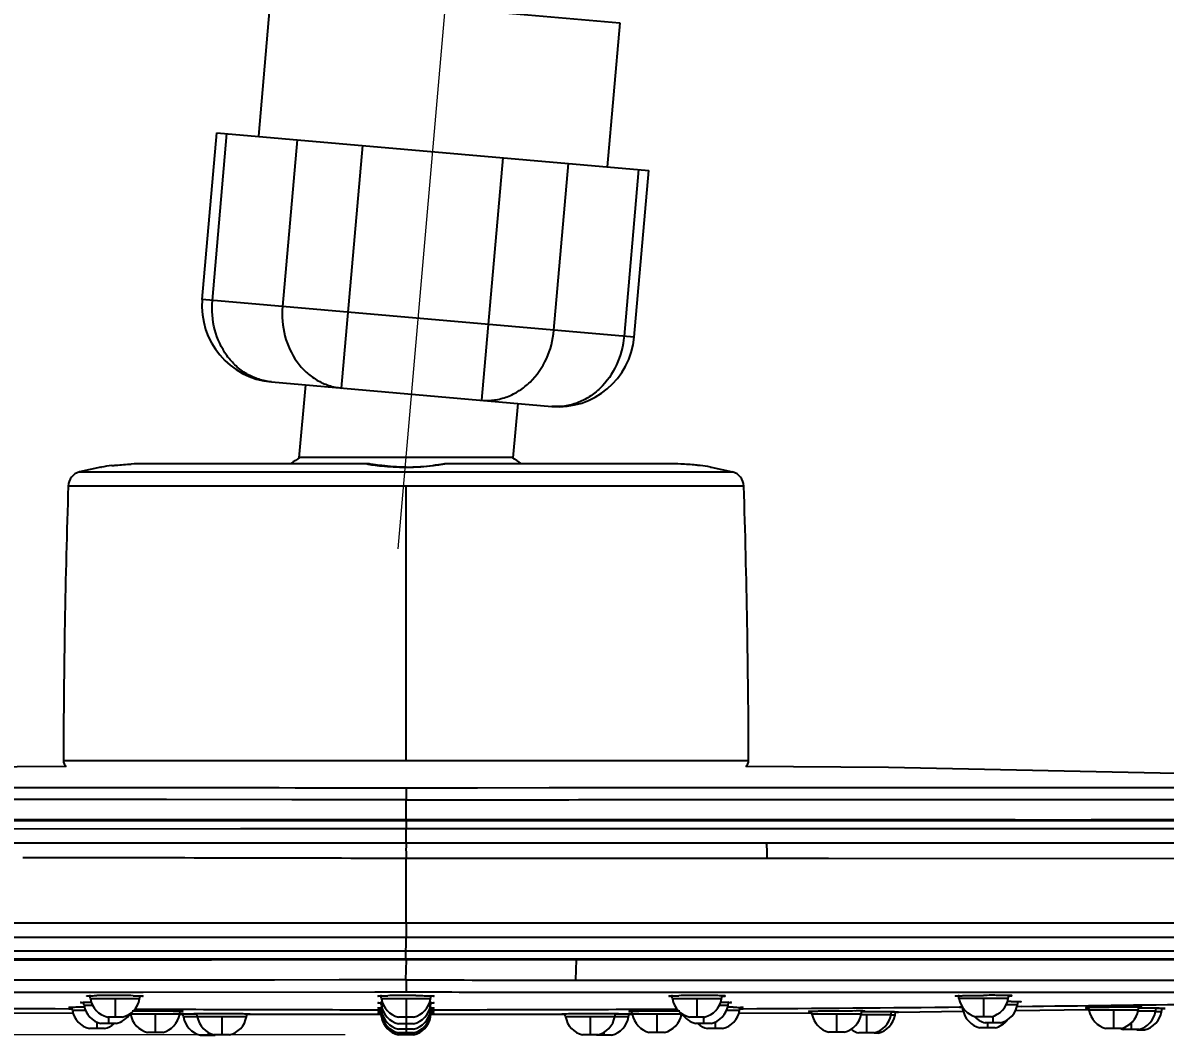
# Model space of a CAD drawing. Extents: x 9119 to 14551, y -233 to 2082.
# Drawn here: x 13005.6 to 13080.6, y 1053.5 to 1120 of the extents above; entities that cross this region are included whole.
import ezdxf

# ---------------------------------------------------------------- set-up
doc = ezdxf.new("R2010")
doc.units = 0
doc.header["$LTSCALE"] = 10
doc.header["$MEASUREMENT"] = 0
doc.header["$PDMODE"] = 3
doc.header["$PDSIZE"] = -10
doc.linetypes.add('CENTER2', pattern=[28.575, 19.05, -3.175, 3.175, -3.175])
doc.layers.get('0').update_dxf_attribs({"linetype": 'CONTINUOUS'})
doc.layers.get('DEFPOINTS').update_dxf_attribs({"linetype": 'CONTINUOUS'})
doc.layers.add('Cneter', color=1, linetype='CENTER2', lineweight=13)
doc.layers.add('DEF_LAYER_ASSEM_MEMBER', color=7, linetype='CONTINUOUS')
doc.styles.add('Daelim Dimension', font='')
doc.styles.get('Daelim Dimension').set_extended_font_data('나눔고딕')
doc.dimstyles.new('DEFAULT', dxfattribs={"dimscale": 2, "dimtxt": 2, "dimasz": 2, "dimexe": 0, "dimexo": 2, "dimgap": 1, "dimtad": 1, "dimdec": 1, "dimzin": 9, "dimdsep": 46, "dimtxsty": 'Daelim Dimension', "dimcen": 0.5, "dimclrd": 252, "dimclre": 252, "dimclrt": 3, "dimadec": 1, "dimazin": 0, "dimtfac": 1, "dimtdec": 1, "dimtix": 1, "dimtmove": 0, "dimatfit": 3, "dimfxl": 1, "dimtolj": 1, "dimtzin": 1, "dimlwd": 9, "dimlwe": 9, "dimarcsym": 0})

# ---------------------------------------------------------------- blocks, each defined once
blk = doc.blocks.new('*D10')
at = {"color": 5, "lineweight": 9, "ltscale": 0.5, "transparency": 16777216}
for p, q in [((13063.132, 1174.666), (12917.827, 1174.666)), ((12919.827, 1166.666), (12919.827, 1061.479)), ((13026.735, 1053.479), (12917.827, 1053.479))]:
    blk.add_line(p, q, dxfattribs=at)
at = {"color": 5, "ltscale": 0.5, "transparency": 16777216}
for points in [[(12918.493, 1166.666), (12921.16, 1166.666), (12919.827, 1174.666)], [(12918.493, 1061.479), (12921.16, 1061.479), (12919.827, 1053.479)]]:
    blk.add_solid(points, dxfattribs=at)
at = {"layer": 'DEFPOINTS', "color": 0, "ltscale": 0.5, "transparency": 16777216}
for p in [(13067.132, 1174.666), (12919.827, 1053.479), (13030.735, 1053.479)]:
    blk.add_point(p, dxfattribs=at)
at = {"color": 7, "ltscale": 0.5, "transparency": 16777216, "insert": (12896.253, 1114.072), "char_height": 20, "attachment_point": 2, "rotation": 90, "style": 'Daelim Dimension'}
blk.add_mtext('\\A1;121', dxfattribs=at)

msp = doc.modelspace()

# ---------------------------------------------------------------- linework, layer by layer
at = {"color": 7, "linetype": 'Continuous'}
for p, q in [((13010.686, 1090.794), (13009.283, 1090.479)), ((13010.686, 1090.794), (13010.729, 1090.8)), ((13028.182, 1091.015), (13013.426, 1091.015)), ((13037.735, 1091.421), (13023.735, 1091.421)), ((13028.19, 1091.015), (13028.182, 1091.013)), ((13028.182, 1091.013), (13028.242, 1090.997)), ((13048.042, 1091.015), (13033.287, 1091.015)), ((13050.734, 1090.801), (13050.783, 1090.794)), ((13050.783, 1090.794), (13052.186, 1090.479)), ((13008.235, 1071.515), (13053.235, 1071.515)), ((13062.415, 1071.051), (13053.048, 1071.13)), ((13125.72, 1069.746), (13062.415, 1071.051)), ((13030.735, 1067.619), (13030.734, 1068.937)), ((13030.736, 1067.62), (12991.072, 1067.62)), ((13070.735, 1067.621), (13030.737, 1067.62)), ((13070.437, 1067.62), (13076.038, 1067.62)), ((13076.039, 1067.621), (13075.735, 1067.621)), ((13076.082, 1067.621), (13076.039, 1067.621)), ((13099.632, 1067.62), (13076.082, 1067.621)), ((12997.901, 1067.033), (13019.86, 1067.039)), ((13019.86, 1067.039), (13019.998, 1067.039)), ((13019.998, 1067.039), (13030.735, 1067.04)), ((13038.056, 1067.04), (13038.207, 1067.04)), ((13055.436, 1067.037), (13075.253, 1067.038)), ((13075.253, 1067.038), (13075.504, 1067.038)), ((13075.504, 1067.038), (13095.944, 1067.04)), ((13009.814, 1066.078), (13009.391, 1066.078)), ((13012.991, 1066.079), (13009.814, 1066.078)), ((13013.414, 1066.079), (13012.991, 1066.079)), ((13014.089, 1066.079), (13013.414, 1066.079)), ((13028.934, 1066.079), (13027.918, 1066.079)), ((13030.735, 1066.079), (13028.934, 1066.079)), ((13054.441, 1065.094), (13055.178, 1065.095)), ((13055.178, 1065.095), (13055.336, 1065.095)), ((13058.472, 1065.096), (13090.771, 1065.072)), ((12994.17, 1058.407), (13008.517, 1058.41)), ((13008.517, 1058.41), (13017.96, 1058.41)), ((13019.418, 1058.409), (13017.96, 1058.409)), ((13030.734, 1058.41), (13019.418, 1058.409)), ((13030.735, 1058.411), (13030.709, 1057.092)), ((13041.899, 1058.419), (13030.733, 1058.419)), ((13046.747, 1058.41), (13041.899, 1058.41)), ((13049.36, 1058.41), (13046.747, 1058.41)), ((13049.861, 1058.41), (13049.36, 1058.41)), ((13050.361, 1058.41), (13049.861, 1058.41)), ((13052.969, 1058.411), (13050.361, 1058.41)), ((13100.142, 1058.41), (13052.969, 1058.411)), ((13009.587, 1055.42), (13009.547, 1055.644)), ((13010.01, 1055.852), (13009.971, 1056.074)), ((13010.014, 1055.629), (13010.087, 1055.63)), ((13013.241, 1055.852), (13013.278, 1056.064)), ((13029.119, 1055.85), (13029.081, 1056.067)), ((13029.119, 1055.405), (13029.081, 1055.622)), ((13032.35, 1055.85), (13032.388, 1056.067)), ((13032.35, 1055.405), (13032.389, 1055.622)), ((13048.229, 1055.852), (13048.191, 1056.064)), ((13051.383, 1055.63), (13051.455, 1055.629)), ((13051.46, 1055.852), (13051.499, 1056.074)), ((13051.883, 1055.42), (13051.922, 1055.644)), ((13067.05, 1055.865), (13067.013, 1056.071)), ((13070.281, 1055.865), (13070.321, 1056.093)), ((13070.892, 1055.467), (13070.933, 1055.699)), ((13004.074, 1054.934), (13008.898, 1054.9)), ((13008.825, 1055.091), (13008.785, 1055.318)), ((13012.592, 1054.874), (13012.643, 1054.874)), ((13012.643, 1054.843), (13012.634, 1054.893)), ((13015.874, 1054.843), (13015.91, 1055.051)), ((13015.911, 1054.851), (13015.883, 1054.851)), ((13015.883, 1054.851), (13016.07, 1054.85)), ((13016.069, 1054.85), (13015.911, 1054.851)), ((13016.544, 1054.848), (13016.069, 1054.85)), ((13016.119, 1054.66), (13016.081, 1054.879)), ((13016.989, 1054.846), (13016.544, 1054.848)), ((13017.026, 1054.675), (13016.987, 1054.9)), ((13020.305, 1054.854), (13020.243, 1054.855)), ((13020.257, 1054.675), (13020.294, 1054.886)), ((13020.491, 1054.835), (13029.119, 1054.835)), ((13029.104, 1054.861), (13029.071, 1054.861)), ((13029.119, 1055.061), (13029.081, 1055.278)), ((13029.119, 1054.817), (13029.086, 1055.007)), ((13029.119, 1054.675), (13029.095, 1054.813)), ((13032.35, 1055.061), (13032.388, 1055.278)), ((13032.35, 1054.817), (13032.384, 1055.007)), ((13032.35, 1054.835), (13040.978, 1054.835)), ((13032.35, 1054.675), (13032.375, 1054.813)), ((13032.398, 1054.861), (13032.364, 1054.861)), ((13032.366, 1054.854), (13032.399, 1054.855)), ((13041.212, 1054.675), (13041.175, 1054.886)), ((13044.494, 1054.867), (13044.431, 1054.867)), ((13044.443, 1054.675), (13044.483, 1054.9)), ((13044.928, 1054.848), (13044.48, 1054.846)), ((13045.34, 1054.85), (13044.928, 1054.848)), ((13045.4, 1054.85), (13045.34, 1054.85)), ((13045.35, 1054.66), (13045.389, 1054.879)), ((13045.587, 1054.851), (13045.4, 1054.85)), ((13045.401, 1054.85), (13045.558, 1054.851)), ((13045.558, 1054.851), (13045.587, 1054.851)), ((13045.596, 1054.843), (13045.559, 1055.051)), ((13048.826, 1054.874), (13048.867, 1054.874)), ((13052.572, 1054.9), (13057.395, 1054.934)), ((13052.645, 1055.091), (13052.685, 1055.318)), ((13057.396, 1054.852), (13057.36, 1055.054)), ((13060.679, 1055.054), (13060.616, 1055.054)), ((13060.627, 1054.852), (13060.668, 1055.086)), ((13060.972, 1054.991), (13060.646, 1054.988)), ((13062.639, 1055.005), (13062.58, 1055.005)), ((13062.587, 1054.804), (13062.629, 1055.039)), ((13062.9, 1054.983), (13062.846, 1054.983)), ((13062.85, 1054.784), (13062.887, 1054.994)), ((13063.089, 1054.985), (13062.9, 1054.983)), ((13062.903, 1054.983), (13063.059, 1054.985)), ((13063.059, 1054.985), (13063.089, 1054.985)), ((13063.089, 1054.985), (13067.308, 1055.039)), ((13067.306, 1055.138), (13067.276, 1055.307)), ((13070.744, 1055.083), (13075.587, 1055.145)), ((13075.588, 1055.104), (13075.554, 1055.296)), ((13078.872, 1055.315), (13078.809, 1055.315)), ((13078.819, 1055.104), (13078.861, 1055.348)), ((13078.986, 1055.229), (13078.822, 1055.226)), ((13079.549, 1055.236), (13078.986, 1055.229)), ((13080.021, 1055.242), (13079.961, 1055.241)), ((13079.968, 1055.032), (13080.011, 1055.277)), ((13080.347, 1055.215), (13080.009, 1055.21)), ((13080.401, 1055.216), (13080.347, 1055.215)), ((13080.35, 1055.008), (13080.386, 1055.211)), ((13080.563, 1055.219), (13080.401, 1055.216)), ((13080.404, 1055.216), (13080.56, 1055.219)), ((13080.56, 1055.219), (13080.59, 1055.219)), ((13080.59, 1055.219), (13080.563, 1055.219)), ((13011.702, 1054.224), (13010.702, 1054.224)), ((13012.125, 1054.657), (13011.125, 1054.657)), ((13031.235, 1054.654), (13030.235, 1054.654)), ((13031.235, 1054.21), (13030.235, 1054.21)), ((13050.344, 1054.657), (13049.344, 1054.657)), ((13050.767, 1054.224), (13049.767, 1054.224)), ((13069.165, 1054.67), (13068.165, 1054.67)), ((13069.776, 1054.271), (13068.776, 1054.271)), ((13010.94, 1053.895), (13009.94, 1053.895)), ((13014.758, 1053.648), (13013.758, 1053.648)), ((13017.235, 1053.465), (13018.201, 1053.465)), ((13019.142, 1053.48), (13018.142, 1053.48)), ((13031.235, 1053.865), (13030.235, 1053.865)), ((13031.235, 1053.622), (13030.235, 1053.622)), ((13031.235, 1053.479), (13030.235, 1053.479)), ((13043.328, 1053.48), (13042.328, 1053.48)), ((13044.235, 1053.465), (13043.241, 1053.465)), ((13047.711, 1053.648), (13046.711, 1053.648)), ((13051.529, 1053.895), (13050.529, 1053.895)), ((13059.511, 1053.657), (13058.511, 1053.657)), ((13061.472, 1053.608), (13060.472, 1053.608)), ((13061.735, 1053.589), (13061.472, 1053.589)), ((13069.422, 1053.943), (13068.422, 1053.943)), ((13077.703, 1053.909), (13076.703, 1053.909)), ((13078.852, 1053.836), (13077.852, 1053.836)), ((13078.735, 1053.812), (13079.235, 1053.812))]:
    msp.add_line(p, q, dxfattribs=at)
at = {"color": 9, "linetype": 'Continuous'}
for p, q in [((13009.283, 1090.479), (13052.186, 1090.479)), ((13052.92, 1089.547), (13008.55, 1089.547)), ((13030.735, 1071.515), (13030.735, 1089.547)), ((12936.054, 1069.746), (13009.045, 1069.737)), ((13009.045, 1069.737), (13009.09, 1069.737)), ((13009.09, 1069.737), (13009.15, 1069.737)), ((13009.15, 1069.737), (13009.177, 1069.737)), ((13009.177, 1069.737), (13009.411, 1069.737)), ((13009.411, 1069.737), (13010.87, 1069.736)), ((13010.87, 1069.736), (13013.638, 1069.735)), ((13013.638, 1069.735), (13013.924, 1069.735)), ((13013.924, 1069.735), (13021.337, 1069.73)), ((13021.337, 1069.73), (13022.127, 1069.73)), ((13022.127, 1069.73), (13022.399, 1069.73)), ((13022.399, 1069.73), (13023.454, 1069.729)), ((13030.735, 1069.727), (13030.734, 1068.937)), ((13033.979, 1069.728), (13035.434, 1069.729)), ((13035.434, 1069.729), (13040.132, 1069.732)), ((13040.132, 1069.732), (13045.009, 1069.734)), ((13045.009, 1069.734), (13045.185, 1069.734)), ((13050.445, 1069.736), (13050.697, 1069.737)), ((13050.697, 1069.737), (13051.282, 1069.737)), ((13051.282, 1069.737), (13051.909, 1069.737)), ((13051.909, 1069.737), (13052.069, 1069.737)), ((13052.069, 1069.737), (13052.32, 1069.737)), ((13052.32, 1069.737), (13052.38, 1069.737)), ((13052.38, 1069.737), (13052.424, 1069.737)), ((13052.424, 1069.737), (13123.412, 1069.742)), ((13014.678, 1068.944), (12934.324, 1068.948)), ((13015.009, 1068.944), (13014.678, 1068.944)), ((13023.24, 1068.94), (13015.009, 1068.944)), ((13070.74, 1068.948), (13075.74, 1068.947)), ((13075.74, 1068.947), (13126.815, 1068.957)), ((13030.736, 1067.553), (12985.72, 1067.552)), ((13030.736, 1067.553), (13030.735, 1067.04)), ((13030.736, 1067.62), (13030.736, 1067.553)), ((13054.852, 1067.551), (13030.736, 1067.553)), ((13100.692, 1067.553), (13054.852, 1067.551)), ((13030.735, 1065.099), (13054.441, 1065.094)), ((13030.735, 1060.857), (13030.735, 1065.097)), ((12949.125, 1060.855), (13030.735, 1060.857)), ((13030.734, 1060.857), (13030.734, 1059.901)), ((13030.735, 1060.857), (13112.381, 1060.851)), ((12933.72, 1059.9), (13030.734, 1059.901)), ((13030.733, 1058.478), (13030.734, 1059.901)), ((13030.734, 1059.901), (13101.659, 1059.901)), ((13030.734, 1058.989), (12987.017, 1058.989)), ((13101.232, 1058.987), (13030.734, 1058.987)), ((12992.68, 1058.478), (13017.954, 1058.477)), ((13017.954, 1058.477), (13019.411, 1058.477)), ((13030.733, 1058.477), (13100.124, 1058.478)), ((13030.734, 1058.41), (13030.734, 1058.478)), ((13041.899, 1058.41), (13041.868, 1057.092)), ((13005.67, 1057.081), (13003.816, 1057.081)), ((13005.868, 1057.081), (13005.67, 1057.081)), ((13009.128, 1057.082), (13005.868, 1057.081)), ((13009.333, 1057.082), (13009.128, 1057.082)), ((13009.553, 1057.083), (13009.333, 1057.082)), ((13009.757, 1057.083), (13009.553, 1057.083)), ((13013.045, 1057.084), (13009.757, 1057.083)), ((13013.47, 1057.084), (13013.045, 1057.084)), ((13013.676, 1057.084), (13013.47, 1057.084)), ((13014.41, 1057.085), (13013.676, 1057.084)), ((13014.612, 1057.085), (13014.41, 1057.085)), ((13014.96, 1057.085), (13014.612, 1057.085)), ((13015.172, 1057.085), (13014.96, 1057.085)), ((13015.38, 1057.085), (13015.172, 1057.085)), ((13015.622, 1057.085), (13015.38, 1057.085)), ((13016.376, 1057.086), (13015.622, 1057.085)), ((13017.04, 1057.086), (13016.376, 1057.086)), ((13017.353, 1057.086), (13017.04, 1057.086)), ((13017.453, 1057.086), (13017.353, 1057.086)), ((13017.538, 1057.087), (13017.453, 1057.086)), ((13017.668, 1057.087), (13017.538, 1057.087)), ((13018.421, 1057.087), (13017.668, 1057.087)), ((13019.001, 1057.087), (13018.421, 1057.087)), ((13019.086, 1057.087), (13019.001, 1057.087)), ((13019.334, 1057.088), (13019.086, 1057.087)), ((13019.735, 1057.088), (13019.334, 1057.088)), ((13019.998, 1057.088), (13019.735, 1057.088)), ((13021.057, 1057.089), (13019.998, 1057.088)), ((13021.26, 1057.089), (13021.057, 1057.089)), ((13021.906, 1057.089), (13021.26, 1057.089)), ((13022.108, 1057.089), (13021.906, 1057.089)), ((13026.348, 1057.091), (13022.108, 1057.089)), ((13026.74, 1057.091), (13026.348, 1057.091)), ((13027.277, 1057.091), (13026.74, 1057.091)), ((13027.541, 1057.091), (13027.277, 1057.091)), ((13028.678, 1057.092), (13027.541, 1057.091)), ((13028.881, 1057.092), (13028.678, 1057.092)), ((13029.387, 1057.092), (13028.881, 1057.092)), ((13030.194, 1057.092), (13029.387, 1057.092)), ((13030.316, 1057.092), (13030.194, 1057.092)), ((13030.709, 1057.092), (13030.316, 1057.092)), ((13030.735, 1057.092), (13030.734, 1056.302)), ((13041.868, 1057.087), (13042.368, 1057.087)), ((13042.368, 1057.087), (13043.034, 1057.087)), ((13043.034, 1057.087), (13043.205, 1057.087)), ((13043.205, 1057.087), (13043.52, 1057.086)), ((13043.52, 1057.086), (13043.818, 1057.086)), ((13043.818, 1057.086), (13043.922, 1057.086)), ((13043.922, 1057.086), (13044.014, 1057.086)), ((13044.014, 1057.086), (13044.186, 1057.086)), ((13044.186, 1057.086), (13044.437, 1057.086)), ((13044.437, 1057.086), (13045.103, 1057.085)), ((13045.103, 1057.085), (13046.103, 1057.085)), ((13046.103, 1057.085), (13046.308, 1057.085)), ((13046.308, 1057.085), (13047.071, 1057.084)), ((13047.071, 1057.084), (13047.599, 1057.084)), ((13047.599, 1057.084), (13047.805, 1057.084)), ((13047.805, 1057.084), (13047.91, 1057.084)), ((13047.91, 1057.084), (13048.008, 1057.084)), ((13048.008, 1057.084), (13048.434, 1057.084)), ((13048.434, 1057.084), (13048.576, 1057.084)), ((13048.576, 1057.084), (13051.713, 1057.082)), ((13051.713, 1057.082), (13051.918, 1057.082)), ((13051.918, 1057.082), (13052.136, 1057.082)), ((13052.136, 1057.082), (13052.341, 1057.082)), ((13052.341, 1057.082), (13055.592, 1057.081)), ((13055.592, 1057.081), (13055.791, 1057.081)), ((13055.791, 1057.081), (13057.347, 1057.081)), ((13057.347, 1057.081), (13057.701, 1057.081)), ((13057.701, 1057.081), (13057.901, 1057.081)), ((13057.901, 1057.081), (13059.87, 1057.081)), ((13059.87, 1057.081), (13060.134, 1057.081)), ((13060.134, 1057.081), (13060.537, 1057.081)), ((13060.537, 1057.081), (13060.888, 1057.081)), ((13060.888, 1057.081), (13061.67, 1057.081)), ((13061.67, 1057.081), (13061.952, 1057.081)), ((13061.952, 1057.081), (13062.071, 1057.081)), ((13062.071, 1057.081), (13062.337, 1057.081)), ((13062.337, 1057.081), (13062.619, 1057.081)), ((13062.619, 1057.081), (13064.58, 1057.081)), ((13064.58, 1057.081), (13064.784, 1057.081)), ((13064.784, 1057.081), (13066.638, 1057.081)), ((13066.638, 1057.081), (13066.842, 1057.081)), ((13066.842, 1057.081), (13067.452, 1057.081)), ((13067.452, 1057.081), (13070.52, 1057.082)), ((13070.52, 1057.082), (13070.586, 1057.082)), ((13070.586, 1057.082), (13070.726, 1057.082)), ((13070.726, 1057.082), (13071.138, 1057.082)), ((13071.138, 1057.082), (13071.345, 1057.082)), ((13071.345, 1057.082), (13082.765, 1057.083)), ((13008.38, 1056.292), (13008.585, 1056.292)), ((13008.585, 1056.292), (13009.773, 1056.293)), ((13009.773, 1056.293), (13010.547, 1056.293)), ((13010.547, 1056.293), (13011.624, 1056.293)), ((13011.624, 1056.293), (13012.287, 1056.293)), ((13012.287, 1056.293), (13013.474, 1056.294)), ((13013.474, 1056.294), (13028.679, 1056.302)), ((13028.679, 1056.302), (13028.884, 1056.302)), ((13028.884, 1056.302), (13030.734, 1056.302)), ((13030.734, 1056.302), (13032.587, 1056.302)), ((13032.587, 1056.302), (13032.79, 1056.302)), ((13047.995, 1056.295), (13048.167, 1056.295)), ((13048.167, 1056.295), (13049.182, 1056.294)), ((13049.182, 1056.294), (13049.845, 1056.294)), ((13049.845, 1056.294), (13051.696, 1056.293)), ((13051.696, 1056.293), (13051.855, 1056.293)), ((13051.855, 1056.293), (13052.886, 1056.293)), ((13052.886, 1056.293), (13053.089, 1056.292)), ((13066.821, 1056.292), (13068.671, 1056.292)), ((13068.671, 1056.292), (13070.519, 1056.292)), ((13070.519, 1056.292), (13070.669, 1056.292)), ((13070.669, 1056.292), (13084.674, 1056.295)), ((13013.241, 1055.852), (13010.01, 1055.852)), ((13011.625, 1055.852), (13011.625, 1054.657)), ((13032.35, 1055.85), (13029.119, 1055.85)), ((13030.735, 1055.85), (13030.735, 1053.479)), ((13051.46, 1055.852), (13048.229, 1055.852)), ((13049.844, 1055.852), (13049.844, 1054.657)), ((13070.281, 1055.865), (13067.05, 1055.865)), ((13068.665, 1055.865), (13068.665, 1054.67)), ((13008.587, 1055.204), (13008.825, 1055.203)), ((13009.713, 1055.091), (13008.825, 1055.091)), ((13010.176, 1055.42), (13009.587, 1055.42)), ((13015.874, 1054.843), (13012.643, 1054.843)), ((13014.258, 1054.843), (13014.258, 1053.648)), ((13028.883, 1055.138), (13029.118, 1055.138)), ((13029.29, 1055.405), (13029.119, 1055.405)), ((13029.251, 1055.061), (13029.119, 1055.061)), ((13029.213, 1054.817), (13029.119, 1054.817)), ((13032.35, 1055.405), (13032.179, 1055.405)), ((13032.35, 1055.061), (13032.241, 1055.061)), ((13032.35, 1054.817), (13032.257, 1054.817)), ((13032.352, 1055.138), (13032.586, 1055.138)), ((13048.827, 1054.843), (13045.596, 1054.843)), ((13047.211, 1054.843), (13047.211, 1053.648)), ((13051.883, 1055.42), (13051.294, 1055.42)), ((13052.645, 1055.091), (13051.756, 1055.091)), ((13052.644, 1055.203), (13052.882, 1055.204)), ((13060.627, 1054.852), (13057.396, 1054.852)), ((13059.011, 1054.852), (13059.011, 1053.657)), ((13062.587, 1054.804), (13060.608, 1054.804)), ((13060.972, 1054.804), (13060.972, 1053.608)), ((13062.85, 1054.784), (13062.58, 1054.784)), ((13067.435, 1055.138), (13067.306, 1055.138)), ((13070.892, 1055.467), (13070.128, 1055.467)), ((13070.851, 1055.356), (13070.893, 1055.357)), ((13070.893, 1055.357), (13071.134, 1055.36)), ((13078.819, 1055.104), (13075.588, 1055.104)), ((13077.203, 1055.104), (13077.203, 1053.909)), ((13079.968, 1055.032), (13078.819, 1055.032)), ((13080.35, 1055.008), (13079.958, 1055.008)), ((13010.44, 1054.346), (13010.44, 1053.895)), ((13011.202, 1054.657), (13011.202, 1054.224)), ((13017.032, 1054.66), (13016.119, 1054.66)), ((13020.257, 1054.675), (13017.026, 1054.675)), ((13018.642, 1054.675), (13018.642, 1053.48)), ((13029.174, 1054.675), (13029.119, 1054.675)), ((13032.35, 1054.675), (13032.295, 1054.675)), ((13044.443, 1054.675), (13041.212, 1054.675)), ((13042.828, 1054.675), (13042.828, 1053.48)), ((13045.35, 1054.66), (13044.437, 1054.66)), ((13050.267, 1054.657), (13050.267, 1054.224)), ((13051.029, 1054.346), (13051.029, 1053.895)), ((13068.922, 1054.271), (13068.922, 1053.943)), ((13069.276, 1054.721), (13069.276, 1054.271)), ((13078.352, 1054.29), (13078.352, 1053.836)), ((13017.735, 1053.67), (13017.735, 1053.465)), ((13043.735, 1053.67), (13043.735, 1053.465))]:
    msp.add_line(p, q, dxfattribs=at)
at = {"color": 7, "linetype": 'Continuous'}
msp.add_lwpolyline([(13008.422, 1071.13), (12998.737, 1071.048), (12935.751, 1069.746)], dxfattribs=at)
for centre, radius, start, end in [((13013.886, 1069.769), 21.267, 96.68968, 98.53845), ((13013.439, 1074.997), 16.018, 90.04422, 92.69507), ((13030.735, 1081.065), 12.5, 124.0558, 127.05642), ((13029.754, 1112.953), 22.21, 277.0633, 277.55653), ((13030.735, 1081.065), 12.5, 52.94358, 55.9442), ((13048.031, 1075.151), 15.863, 87.28602, 89.96244), ((13047.621, 1070.056), 20.978, 81.46707, 83.36046), ((13009.549, 1089.515), 1, 105.42164, 178.14195), ((13051.92, 1089.515), 1, 1.85805, 74.57836), ((13610.651, 1070.015), 602.418, 178.141952, 179.857335), ((12450.818, 1070.015), 602.418, 0.142665, 1.858048), ((13008.735, 1071.515), 0.5, 179.99996, 230.91722), ((13052.735, 1071.515), 0.5, 309.10507, 0.00004), ((13009.875, 1043.611), 12.015, 91.31294, 91.62942), ((13010.318, 1046.499), 9.563, 91.77474, 92.16368), ((13011.487, 1056.112), 1.5, 190.00003, 256.04555), ((13011.443, 972.674), 83.397, 89.87491, 90.69292), ((13011.327, 970.651), 85.421, 89.00567, 89.79989), ((13011.763, 1056.112), 1.5, 283.95445, 349.99997), ((13029.457, 1046.656), 9.401, 91.99256, 92.37164), ((13029.453, 1044.19), 11.417, 91.61077, 91.93305), ((13030.596, 1056.11), 1.5, 190.00003, 256.04555), ((13029.601, 1038.969), 16.64, 91.38515, 91.61527), ((13030.59, 989.772), 66.297, 90.42319, 90.90504), ((13030.843, 974.792), 81.278, 90.07618, 90.52365), ((13030.704, 989.563), 66.507, 89.42666, 89.9735), ((13030.873, 1056.11), 1.5, 283.95445, 349.99997), ((13031.919, 1040.976), 14.632, 88.11002, 88.62376), ((13048.587, 1046.639), 9.416, 92.12541, 92.48401), ((13049.706, 1056.112), 1.5, 190.00003, 256.04555), ((13050.112, 973.695), 82.377, 90.18603, 91.01751), ((13049.982, 1056.112), 1.5, 283.95445, 349.99997), ((13050.505, 1017.577), 38.492, 88.95433, 89.49453), ((13051.594, 1043.595), 12.031, 88.37215, 88.68722), ((13067.438, 1045.995), 10.067, 92.12809, 92.49758), ((13068.527, 1056.125), 1.5, 190.00003, 256.04554), ((13069.202, 975.111), 80.972, 89.68902, 90.3795), ((13068.804, 1056.125), 1.5, 283.95445, 349.99997), ((13069.406, 1009.87), 46.212, 89.25628, 89.70897), ((13070.198, 981.757), 73.921, 89.79067, 89.98031), ((13009.073, 1038.634), 16.66, 90.81169, 91.03547), ((13010.302, 1055.351), 1.5, 190.00003, 256.04555), ((13009.36, 1016.817), 38.479, 90.16331, 90.7792), ((13009.637, 962.122), 93.174, 90.00804, 90.23726), ((13011.064, 1055.68), 1.5, 190.00033, 256.04555), ((13011.34, 1055.68), 1.5, 283.95445, 327.84975), ((13014.12, 1055.103), 1.5, 190.00003, 256.04555), ((13013.158, 971.434), 83.608, 90.06139, 90.2738), ((13013.176, 834.878), 220.164, 89.71848, 90.02803), ((13013.378, 861.651), 193.39, 89.38711, 89.73933), ((13014.396, 1055.103), 1.5, 283.95445, 349.99967), ((13014.865, 997.592), 57.442, 89.00823, 89.42002), ((13015.417, 1029.993), 25.036, 88.84328, 88.98605), ((13017.077, 862.924), 191.943, 89.88814, 90.03034), ((13016.88, 552.054), 502.812, 89.66383, 89.7993), ((13018.875, 884.456), 170.404, 89.53979, 89.67859), ((13029.453, 1039.904), 15.354, 91.19943, 91.43676), ((13029.459, 1030.989), 24.021, 90.76608, 90.92977), ((13030.596, 1055.665), 1.5, 190.00003, 256.04555), ((13030.596, 1055.321), 1.5, 190.00003, 256.04555), ((13030.596, 1055.078), 1.5, 190.00003, 256.04555), ((13030.873, 1055.665), 1.5, 283.95445, 349.99997), ((13030.873, 1055.321), 1.5, 283.95445, 349.99997), ((13030.873, 1055.078), 1.5, 283.95445, 349.99997), ((13031.958, 1037.365), 17.894, 88.58105, 88.89828), ((13032.017, 1031.396), 23.614, 89.06943, 89.22125), ((13042.739, 865.28), 189.581, 90.33249, 90.47594), ((13044.979, 544.779), 510.088, 90.10805, 90.24166), ((13044.387, 881.899), 172.968, 89.98552, 90.12255), ((13047.073, 1055.103), 1.5, 190.00003, 256.04555), ((13048.266, 838.74), 216.302, 90.27932, 90.59423), ((13048.238, 859.597), 195.445, 89.95239, 90.3011), ((13047.349, 1055.103), 1.5, 283.95445, 349.99997), ((13048.341, 981.587), 73.456, 89.71153, 89.9533), ((13050.129, 1055.68), 1.5, 212.15025, 256.04555), ((13050.405, 1055.68), 1.5, 283.95445, 349.99997), ((13051.168, 1055.351), 1.5, 283.95445, 349.99997), ((13051.814, 953.683), 101.614, 89.7721, 89.98228), ((13058.873, 1055.113), 1.5, 190.00003, 256.04554), ((13061.555, 757.111), 297.945, 90.48913, 90.71766), ((13061.341, 801.533), 253.523, 90.25752, 90.52659), ((13059.15, 1055.113), 1.5, 283.95445, 349.99997), ((13060.609, 973.041), 82.013, 89.99525, 90.28459), ((13065.954, 555.342), 499.674, 90.43408, 90.57127), ((13061.11, 1055.064), 1.5, 283.95445, 349.99997), ((13061.373, 1055.044), 1.5, 283.95445, 349.99967), ((13063.456, 890.584), 164.423, 90.30531, 90.4488), ((13067.364, 1067.806), 12.511, 269.13645, 269.55973), ((13068.784, 1055.398), 1.5, 190.00033, 256.04554), ((13069.414, 1055.727), 1.5, 283.95445, 349.99997), ((13077.065, 1055.365), 1.5, 190.00033, 256.04554), ((13081.087, 777.053), 278.272, 90.79981, 91.04424), ((13080.849, 800.214), 255.11, 90.5511, 90.8188), ((13077.341, 1055.365), 1.5, 283.95445, 349.99997), ((13079.161, 979.21), 76.106, 90.26506, 90.57689), ((13078.49, 1055.292), 1.5, 283.95445, 349.99997), ((13078.873, 1055.268), 1.5, 283.95445, 349.99997), ((13081.563, 901.751), 153.498, 90.59812, 90.75209), ((13010.578, 1055.351), 1.5, 283.95445, 310.56599), ((13017.596, 1054.921), 1.5, 190.00003, 256.04555), ((13018.503, 1054.936), 1.5, 190.00003, 256.04554), ((13018.78, 1054.936), 1.5, 283.95445, 349.99997), ((13030.596, 1054.935), 1.5, 190.00003, 256.04555), ((13030.873, 1054.935), 1.5, 283.95445, 349.99997), ((13042.689, 1054.936), 1.5, 190.00003, 256.04554), ((13042.966, 1054.936), 1.5, 283.95445, 349.99997), ((13043.873, 1054.921), 1.5, 283.95445, 349.99997), ((13050.891, 1055.351), 1.5, 229.43403, 256.04554), ((13069.138, 1055.727), 1.5, 223.43552, 256.04555), ((13069.06, 1055.398), 1.5, 283.95445, 321.18907), ((13060.834, 1055.064), 1.5, 234.03044, 256.04555), ((13078.214, 1055.292), 1.5, 249.66932, 256.04554)]:
    msp.add_arc(centre, radius, start, end, dxfattribs=at)
at = {"color": 9, "linetype": 'Continuous'}
for centre, radius, start, end in [((13030.734, 4726.444), 3671.307, 269.429952, 269.654361), ((13030.735, 4726.5), 3671.362, 269.722479, 269.97111), ((13030.735, 4726.454), 3671.317, 270.028892, 270.277525), ((13030.735, 4726.308), 3671.171, 270.345645, 270.570062), ((13030.738, 4726.099), 3670.962, 270.630511, 270.814962)]:
    msp.add_arc(centre, radius, start, end, dxfattribs=at)
at = {"color": 7, "linetype": 'Continuous'}
for points, start_tangent, end_tangent in [([(13011.409, 1090.891), (13011.685, 1090.921), (13012.686, 1090.997)], (0.993233, 0.116137), (0.998901, 0.046862)), ([(13028.249, 1091.01), (13028.229, 1091.012), (13028.19, 1091.015)], (-0.99344, 0.114351), (-1, -0.000085)), ([(13028.242, 1090.997), (13028.37, 1090.973), (13028.566, 1090.941), (13029.135, 1090.872), (13029.886, 1090.815), (13030.735, 1090.794)], (0.978129, -0.207999), (1, 0)), ([(13030.735, 1090.796), (13029.894, 1090.824), (13029.148, 1090.892), (13028.579, 1090.965), (13028.381, 1090.992), (13028.249, 1091.01)], (-1, 0), (-0.99344, 0.114351)), ([(13030.735, 1090.796), (13031.677, 1090.831), (13032.485, 1090.911)], (1, 0), (0.992421, 0.122884)), ([(13030.735, 1090.794), (13031.705, 1090.822), (13032.529, 1090.893)], (1, 0), (0.993479, 0.114013)), ([(13033.227, 1090.997), (13033.123, 1090.977), (13032.969, 1090.951), (13032.529, 1090.893)], (-0.978135, -0.207972), (-0.993479, -0.114013)), ([(13032.675, 1090.936), (13032.807, 1090.954), (13033.114, 1090.996)], (0.991351, 0.131234), (0.991036, 0.133597)), ([(13033.114, 1090.996), (13033.14, 1091), (13033.206, 1091.008)], (0.991036, 0.133597), (0.992869, 0.119208)), ([(13033.206, 1091.008), (13033.224, 1091.01), (13033.264, 1091.014)], (0.992869, 0.119208), (0.997292, 0.073541)), ([(13033.287, 1091.013), (13033.286, 1091.012), (13033.283, 1091.011), (13033.272, 1091.007), (13033.253, 1091.003), (13033.227, 1090.997)], (-0.022652, -0.999743), (-0.978135, -0.207972)), ([(13033.264, 1091.014), (13033.269, 1091.014), (13033.28, 1091.015)], (0.997292, 0.073541), (1, -0.000486)), ([(13033.28, 1091.015), (13033.282, 1091.015), (13033.287, 1091.014)], (1, -0.000486), (0.80414, -0.59444)), ([(13050.047, 1090.893), (13049.772, 1090.923), (13048.783, 1090.997)], (-0.993313, 0.115449), (-0.998901, 0.046863)), ([(13030.735, 1067.04), (13032.559, 1067.04), (13038.056, 1067.04)], (1, 0.000141), (1, -0.000237)), ([(13038.207, 1067.04), (13042.537, 1067.039), (13055.436, 1067.037)], (1, -0.000241), (1, 0.000047)), ([(13009.391, 1066.078), (13005.581, 1066.077), (12994.586, 1066.076)], (-1, -0.000256), (-1, 0.000076)), ([(13027.918, 1066.079), (13024.333, 1066.079), (13014.089, 1066.079)], (-1, 0.000112), (-1, -0.000188)), ([(13096.348, 1066.083), (13086.697, 1066.082), (13076.465, 1066.09), (13065.633, 1066.085), (13054.391, 1066.08)], (-1, 0.000466), (-1, -0.000606)), ([(13005.57, 1065.147), (13011.372, 1065.139), (13030.735, 1065.099)], (0.999999, -0.001281), (0.999997, -0.002472)), ([(13055.336, 1065.095), (13056.128, 1065.095), (13058.472, 1065.096)], (1, 0.000477), (1, 0.000209)), ([(13009.35, 1055.609), (13009.361, 1055.613), (13009.396, 1055.616), (13009.454, 1055.619), (13009.534, 1055.621)], (-0.163923, 0.986473), (0.99959, 0.02863)), ([(13009.379, 1055.604), (13009.358, 1055.607), (13009.35, 1055.609)], (-0.99581, 0.091442), (-0.163923, 0.986473)), ([(13009.539, 1055.596), (13009.486, 1055.598), (13009.379, 1055.604)], (-0.999358, 0.035833), (-0.99581, 0.091442)), ([(13009.6, 1055.623), (13009.687, 1055.625), (13010.014, 1055.629)], (0.999733, 0.023108), (0.999956, 0.009398)), ([(13009.774, 1056.039), (13009.785, 1056.043), (13009.819, 1056.047), (13009.877, 1056.051), (13009.957, 1056.055)], (-0.165609, 0.986191), (0.999278, 0.037994)), ([(13009.802, 1056.033), (13009.781, 1056.036), (13009.774, 1056.039)], (-0.993381, 0.114862), (-0.16561, 0.986191)), ([(13009.964, 1056.023), (13009.91, 1056.025), (13009.802, 1056.033)], (-0.999039, 0.043837), (-0.993381, 0.114862)), ([(13010.022, 1056.057), (13010.108, 1056.059), (13010.435, 1056.065)], (0.999513, 0.03121), (0.999912, 0.013258)), ([(13012.809, 1056.059), (13012.954, 1056.056), (13013.293, 1056.046)], (0.999826, -0.018678), (0.99904, -0.043798)), ([(13013.475, 1056.029), (13013.462, 1056.025), (13013.426, 1056.021), (13013.367, 1056.017), (13013.285, 1056.013)], (-0.153983, -0.988073), (-0.999261, -0.038435)), ([(13013.293, 1056.046), (13013.343, 1056.043), (13013.445, 1056.036)], (0.99904, -0.043798), (0.993829, -0.110926)), ([(13013.445, 1056.036), (13013.468, 1056.032), (13013.475, 1056.029)], (0.993829, -0.110926), (-0.153983, -0.988073)), ([(13028.884, 1056.032), (13028.895, 1056.036), (13028.93, 1056.04), (13028.988, 1056.044), (13029.068, 1056.048)], (-0.173157, 0.984894), (0.999134, 0.041607)), ([(13028.884, 1055.587), (13028.895, 1055.591), (13028.93, 1055.594), (13028.988, 1055.598), (13029.068, 1055.601)], (-0.17028, 0.985396), (0.999424, 0.033925)), ([(13028.913, 1056.025), (13028.891, 1056.029), (13028.884, 1056.032)], (-0.99348, 0.11401), (-0.173157, 0.984894)), ([(13028.912, 1055.582), (13028.891, 1055.585), (13028.884, 1055.587)], (-0.995721, 0.092406), (-0.17028, 0.985396)), ([(13029.074, 1055.574), (13029.02, 1055.576), (13028.912, 1055.582)], (-0.999443, 0.033386), (-0.995721, 0.092406)), ([(13029.074, 1056.015), (13029.021, 1056.018), (13028.913, 1056.025)], (-0.99912, 0.041949), (-0.99348, 0.11401)), ([(13029.13, 1056.051), (13029.216, 1056.053), (13029.542, 1056.06)], (0.999387, 0.034995), (0.999866, 0.016374)), ([(13031.369, 1056.067), (13031.519, 1056.066), (13031.927, 1056.06)], (0.999962, -0.008719), (0.999866, -0.016374)), ([(13031.927, 1056.06), (13032.069, 1056.058), (13032.402, 1056.048)], (0.999866, -0.016374), (0.999134, -0.041609)), ([(13032.585, 1056.032), (13032.573, 1056.028), (13032.536, 1056.023), (13032.477, 1056.019), (13032.395, 1056.015)], (-0.173057, -0.984912), (-0.99912, -0.041941)), ([(13032.585, 1055.587), (13032.573, 1055.584), (13032.537, 1055.581), (13032.478, 1055.577), (13032.396, 1055.574)], (-0.17021, -0.985408), (-0.999443, -0.033368)), ([(13032.402, 1056.048), (13032.453, 1056.046), (13032.558, 1056.038)], (0.999134, -0.041609), (0.993384, -0.114843)), ([(13032.402, 1055.601), (13032.453, 1055.599), (13032.557, 1055.593)], (0.999424, -0.033926), (0.995717, -0.092457)), ([(13032.557, 1055.593), (13032.579, 1055.59), (13032.585, 1055.587)], (0.995717, -0.092457), (-0.17021, -0.985408)), ([(13032.558, 1056.038), (13032.579, 1056.035), (13032.585, 1056.032)], (0.993384, -0.114843), (-0.173057, -0.984912)), ([(13047.994, 1056.029), (13048.006, 1056.033), (13048.04, 1056.037), (13048.098, 1056.042), (13048.179, 1056.046)], (-0.168001, 0.985787), (0.999052, 0.043542)), ([(13048.024, 1056.023), (13048.002, 1056.026), (13047.994, 1056.029)], (-0.994237, 0.107208), (-0.168001, 0.985787)), ([(13048.183, 1056.013), (13048.131, 1056.016), (13048.024, 1056.023)], (-0.999254, 0.038613), (-0.994237, 0.107208)), ([(13048.237, 1056.048), (13048.324, 1056.051), (13048.649, 1056.059)], (0.999305, 0.037289), (0.99982, 0.018951)), ([(13050.844, 1056.068), (13050.613, 1056.069), (13049.844, 1056.071)], (-0.999956, 0.009356), (-0.999996, -0.002693)), ([(13051.496, 1056.055), (13051.434, 1056.057), (13051.207, 1056.063)], (-0.999361, 0.035741), (-0.999829, 0.018484)), ([(13051.455, 1055.629), (13051.574, 1055.628), (13051.869, 1055.623)], (0.999956, -0.009394), (0.999733, -0.023104)), ([(13051.696, 1056.039), (13051.683, 1056.044), (13051.645, 1056.048), (13051.582, 1056.052), (13051.496, 1056.055)], (0.053813, 0.998551), (-0.999361, 0.035741)), ([(13051.507, 1056.023), (13051.559, 1056.025), (13051.665, 1056.033)], (0.999029, 0.044058), (0.99385, 0.110734)), ([(13051.665, 1056.033), (13051.688, 1056.036), (13051.696, 1056.039)], (0.99385, 0.110734), (0.053813, 0.998551)), ([(13052.119, 1055.609), (13052.116, 1055.608), (13052.107, 1055.606), (13052.091, 1055.604), (13052.07, 1055.603), (13052.011, 1055.599), (13051.928, 1055.596)], (-0.159073, -0.987267), (-0.999365, -0.035621)), ([(13051.935, 1055.621), (13051.986, 1055.62), (13052.09, 1055.615)], (0.999591, -0.028601), (0.996625, -0.08209)), ([(13052.09, 1055.615), (13052.112, 1055.612), (13052.119, 1055.609)], (0.996625, -0.08209), (-0.159073, -0.987267)), ([(13066.817, 1056.037), (13066.828, 1056.04), (13066.862, 1056.044), (13066.92, 1056.048), (13067, 1056.052)], (-0.168449, 0.98571), (0.99904, 0.0438)), ([(13066.844, 1056.031), (13066.824, 1056.034), (13066.817, 1056.037)], (-0.995089, 0.098982), (-0.168449, 0.98571)), ([(13067.007, 1056.023), (13066.953, 1056.025), (13066.844, 1056.031)], (-0.999502, 0.031544), (-0.995089, 0.098982)), ([(13067.065, 1056.055), (13067.151, 1056.058), (13067.477, 1056.066)], (0.999302, 0.037357), (0.999779, 0.021034)), ([(13067.477, 1056.066), (13067.741, 1056.071), (13068.665, 1056.081)], (0.999779, 0.021034), (0.999984, 0.005644)), ([(13070.324, 1056.072), (13070.257, 1056.073), (13070.006, 1056.078)], (-0.999538, 0.030387), (-0.999912, 0.013234)), ([(13070.518, 1056.058), (13070.506, 1056.062), (13070.469, 1056.065), (13070.408, 1056.069), (13070.324, 1056.072)], (-0.005808, 0.999983), (-0.999538, 0.030387)), ([(13070.328, 1056.042), (13070.384, 1056.045), (13070.494, 1056.053)], (0.999103, 0.042357), (0.993392, 0.114768)), ([(13070.468, 1055.678), (13070.611, 1055.678), (13070.945, 1055.674)], (0.999993, -0.003728), (0.999798, -0.020092)), ([(13070.494, 1056.053), (13070.512, 1056.055), (13070.518, 1056.058)], (0.993392, 0.114768), (-0.005808, 0.999983)), ([(13071.13, 1055.664), (13071.126, 1055.663), (13071.117, 1055.661), (13071.102, 1055.66), (13071.081, 1055.658), (13071.021, 1055.655), (13070.938, 1055.652)], (-0.186785, -0.982401), (-0.999363, -0.035684)), ([(13070.945, 1055.674), (13070.996, 1055.673), (13071.101, 1055.668)], (0.999798, -0.020092), (0.997625, -0.068879)), ([(13071.101, 1055.668), (13071.123, 1055.666), (13071.13, 1055.664)], (0.997625, -0.068879), (-0.186785, -0.982401)), ([(13008.588, 1055.283), (13008.59, 1055.284), (13008.599, 1055.285), (13008.614, 1055.286), (13008.634, 1055.287), (13008.692, 1055.289), (13008.772, 1055.291)], (-0.161738, 0.986834), (0.999834, 0.018207)), ([(13008.616, 1055.279), (13008.595, 1055.281), (13008.588, 1055.283)], (-0.997597, 0.06929), (-0.161738, 0.986834)), ([(13008.776, 1055.273), (13008.723, 1055.274), (13008.616, 1055.279)], (-0.999589, 0.028676), (-0.997597, 0.06929)), ([(13015.919, 1055.011), (13015.972, 1055.012), (13016.079, 1055.014)], (0.999943, 0.010711), (0.999277, 0.038023)), ([(13016.107, 1055.017), (13016.104, 1055.017), (13016.096, 1055.018), (13016.081, 1055.019), (13016.061, 1055.02), (13016.002, 1055.022), (13015.922, 1055.024)], (0.170637, 0.985334), (-0.999795, 0.020271)), ([(13016.079, 1055.014), (13016.1, 1055.015), (13016.107, 1055.017)], (0.999277, 0.038023), (0.170637, 0.985334)), ([(13016.818, 1054.866), (13016.797, 1054.866), (13016.79, 1054.866)], (-0.999944, -0.010604), (0.166933, -0.985968)), ([(13016.79, 1054.866), (13016.793, 1054.865), (13016.802, 1054.865), (13016.816, 1054.865), (13016.837, 1054.864), (13016.896, 1054.864), (13016.977, 1054.863)], (0.166933, -0.985968), (0.999956, -0.009433)), ([(13016.976, 1054.867), (13016.924, 1054.867), (13016.818, 1054.866)], (-0.999999, -0.001285), (-0.999944, -0.010604)), ([(13018.642, 1054.863), (13018.321, 1054.864), (13017.452, 1054.867)], (-0.999992, 0.00389), (-0.999998, 0.001805)), ([(13020.304, 1054.85), (13020.357, 1054.85), (13020.463, 1054.851)], (0.999998, 0.001747), (0.999936, 0.011355)), ([(13020.491, 1054.851), (13020.488, 1054.852), (13020.479, 1054.852), (13020.465, 1054.852), (13020.444, 1054.853), (13020.386, 1054.853), (13020.305, 1054.854)], (0.167894, 0.985805), (-0.999959, 0.00907)), ([(13020.463, 1054.851), (13020.484, 1054.851), (13020.491, 1054.851)], (0.999936, 0.011355), (0.167894, 0.985805)), ([(13028.884, 1055.243), (13028.887, 1055.245), (13028.895, 1055.246), (13028.91, 1055.247), (13028.93, 1055.248), (13028.988, 1055.251), (13029.068, 1055.253)], (-0.169998, 0.985444), (0.999682, 0.025215)), ([(13028.912, 1055.239), (13028.891, 1055.241), (13028.884, 1055.243)], (-0.997585, 0.069453), (-0.169998, 0.985444)), ([(13028.912, 1055.003), (13028.891, 1055.001), (13028.884, 1055)], (-0.99898, -0.045152), (0.170526, -0.985353)), ([(13028.884, 1055), (13028.887, 1054.999), (13028.896, 1054.998), (13028.911, 1054.998), (13028.932, 1054.997), (13028.991, 1054.995), (13029.072, 1054.994)], (0.170526, -0.985353), (0.999863, -0.01658)), ([(13028.913, 1054.859), (13028.891, 1054.858), (13028.884, 1054.858)], (-0.999765, -0.021691), (0.105357, -0.994434)), ([(13028.884, 1054.858), (13028.887, 1054.857), (13028.896, 1054.857), (13028.911, 1054.856), (13028.932, 1054.856), (13028.991, 1054.855), (13029.072, 1054.855)], (0.105357, -0.994434), (0.999966, -0.00819)), ([(13029.073, 1055.233), (13029.02, 1055.235), (13028.912, 1055.239)], (-0.999685, 0.025091), (-0.997585, 0.069453)), ([(13029.069, 1055.007), (13029.017, 1055.006), (13028.912, 1055.003)], (-0.999867, -0.016331), (-0.99898, -0.045152)), ([(13029.071, 1054.861), (13029.019, 1054.86), (13028.913, 1054.859)], (-0.99997, -0.007791), (-0.999765, -0.021691)), ([(13032.585, 1055.243), (13032.582, 1055.242), (13032.573, 1055.241), (13032.558, 1055.239), (13032.537, 1055.238), (13032.478, 1055.236), (13032.396, 1055.233)], (-0.169931, -0.985456), (-0.999685, -0.025102)), ([(13032.397, 1054.994), (13032.45, 1054.995), (13032.557, 1054.998)], (0.999862, 0.016595), (0.998962, 0.04555)), ([(13032.585, 1054.858), (13032.583, 1054.858), (13032.574, 1054.859), (13032.559, 1054.859), (13032.538, 1054.859), (13032.479, 1054.86), (13032.398, 1054.861)], (0.198272, 0.980147), (-0.99997, 0.007782)), ([(13032.399, 1054.855), (13032.45, 1054.855), (13032.555, 1054.856)], (0.999966, 0.008229), (0.99977, 0.021455)), ([(13032.585, 1055), (13032.583, 1055.001), (13032.574, 1055.002), (13032.559, 1055.003), (13032.539, 1055.003), (13032.481, 1055.005), (13032.4, 1055.007)], (0.170479, 0.985361), (-0.999867, 0.01633)), ([(13032.401, 1055.253), (13032.452, 1055.252), (13032.557, 1055.247)], (0.999682, -0.025215), (0.997612, -0.069061)), ([(13032.555, 1054.856), (13032.578, 1054.857), (13032.585, 1054.858)], (0.99977, 0.021455), (0.198272, 0.980147)), ([(13032.557, 1055.247), (13032.579, 1055.245), (13032.585, 1055.243)], (0.997612, -0.069061), (-0.169931, -0.985456)), ([(13032.557, 1054.998), (13032.578, 1054.999), (13032.585, 1055)], (0.998962, 0.04555), (0.170479, 0.985361)), ([(13041.006, 1054.852), (13040.985, 1054.852), (13040.978, 1054.851)], (-0.999828, -0.018573), (0.167861, -0.985811)), ([(13040.978, 1054.851), (13040.981, 1054.851), (13040.99, 1054.851), (13041.005, 1054.851), (13041.026, 1054.85), (13041.084, 1054.85), (13041.165, 1054.85)], (0.167861, -0.985811), (0.999998, -0.001748)), ([(13041.164, 1054.854), (13041.112, 1054.854), (13041.006, 1054.852)], (-0.999959, -0.009072), (-0.999828, -0.018573)), ([(13042.828, 1054.863), (13042.507, 1054.862), (13041.639, 1054.858)], (-0.999992, -0.00389), (-0.999982, -0.005953)), ([(13044.492, 1054.863), (13044.545, 1054.863), (13044.652, 1054.865)], (0.999955, 0.009435), (0.999818, 0.019067)), ([(13044.68, 1054.866), (13044.677, 1054.866), (13044.668, 1054.866), (13044.653, 1054.866), (13044.633, 1054.867), (13044.574, 1054.867), (13044.494, 1054.867)], (0.166904, 0.985973), (-0.999999, 0.001287)), ([(13044.652, 1054.865), (13044.673, 1054.865), (13044.68, 1054.866)], (0.999818, 0.019067), (0.166904, 0.985973)), ([(13045.39, 1055.019), (13045.369, 1055.018), (13045.362, 1055.017)], (-0.998874, -0.047444), (0.170646, -0.985332)), ([(13045.362, 1055.017), (13045.365, 1055.016), (13045.374, 1055.015), (13045.389, 1055.014), (13045.41, 1055.014), (13045.469, 1055.013), (13045.55, 1055.011)], (0.170646, -0.985332), (0.999943, -0.010711)), ([(13045.547, 1055.024), (13045.495, 1055.023), (13045.39, 1055.019)], (-0.999795, -0.02027), (-0.998874, -0.047444)), ([(13046.022, 1055.03), (13045.88, 1055.029), (13045.547, 1055.024)], (-0.999939, -0.011052), (-0.999795, -0.02027)), ([(13052.219, 1055.296), (13052.362, 1055.295), (13052.697, 1055.291)], (0.999991, -0.004245), (0.999834, -0.018196)), ([(13052.882, 1055.283), (13052.879, 1055.282), (13052.869, 1055.28), (13052.854, 1055.279), (13052.833, 1055.278), (13052.774, 1055.275), (13052.691, 1055.273)], (-0.155091, -0.9879), (-0.999593, -0.028531)), ([(13052.697, 1055.291), (13052.748, 1055.29), (13052.852, 1055.286)], (0.999834, -0.018196), (0.998358, -0.05729)), ([(13052.852, 1055.286), (13052.874, 1055.285), (13052.882, 1055.283)], (0.998358, -0.05729), (-0.155091, -0.9879)), ([(13057.191, 1055.021), (13057.17, 1055.02), (13057.163, 1055.019)], (-0.999219, -0.039518), (0.169385, -0.98555)), ([(13057.163, 1055.019), (13057.167, 1055.018), (13057.175, 1055.018), (13057.19, 1055.017), (13057.211, 1055.017), (13057.27, 1055.016), (13057.351, 1055.016)], (0.169385, -0.98555), (0.999996, -0.002738)), ([(13057.349, 1055.025), (13057.297, 1055.024), (13057.191, 1055.021)], (-0.999805, -0.019754), (-0.999219, -0.039518)), ([(13057.823, 1055.032), (13057.681, 1055.03), (13057.349, 1055.025)], (-0.999914, -0.013142), (-0.999805, -0.019754)), ([(13060.677, 1055.045), (13060.73, 1055.046), (13060.837, 1055.049)], (0.9998, 0.020001), (0.999212, 0.039687)), ([(13060.865, 1055.051), (13060.862, 1055.052), (13060.853, 1055.052), (13060.839, 1055.053), (13060.818, 1055.053), (13060.76, 1055.053), (13060.679, 1055.054)], (0.168431, 0.985713), (-0.999998, 0.002224)), ([(13060.837, 1055.049), (13060.858, 1055.05), (13060.865, 1055.051)], (0.999212, 0.039687), (0.168431, 0.985713)), ([(13062.826, 1055.005), (13062.823, 1055.005), (13062.814, 1055.005), (13062.799, 1055.005), (13062.779, 1055.005), (13062.72, 1055.005), (13062.639, 1055.005)], (0.17311, 0.984903), (-0.999991, -0.004312)), ([(13062.639, 1055.001), (13062.691, 1055.001), (13062.797, 1055.003)], (0.999881, 0.015451), (0.999683, 0.025166)), ([(13062.797, 1055.003), (13062.819, 1055.004), (13062.826, 1055.005)], (0.999683, 0.025166), (0.17311, 0.984903)), ([(13067.074, 1055.301), (13067.077, 1055.302), (13067.086, 1055.303), (13067.1, 1055.304), (13067.12, 1055.305), (13067.176, 1055.308), (13067.254, 1055.31)], (-0.16134, 0.986899), (0.999568, 0.029389)), ([(13067.176, 1055.297), (13067.132, 1055.297), (13067.1, 1055.299), (13067.081, 1055.3), (13067.074, 1055.301)], (-0.999871, 0.016081), (-0.16134, 0.986899)), ([(13075.385, 1055.264), (13075.364, 1055.262), (13075.357, 1055.261)], (-0.998879, -0.047345), (0.170986, -0.985273)), ([(13075.357, 1055.261), (13075.36, 1055.261), (13075.369, 1055.26), (13075.384, 1055.26), (13075.405, 1055.259), (13075.463, 1055.259), (13075.544, 1055.259)], (0.170986, -0.985273), (0.999999, 0.001673)), ([(13075.542, 1055.269), (13075.49, 1055.267), (13075.385, 1055.264)], (-0.999662, -0.025982), (-0.998879, -0.047345)), ([(13076.016, 1055.279), (13075.874, 1055.276), (13075.542, 1055.269)], (-0.999824, -0.01876), (-0.999662, -0.025982)), ([(13078.87, 1055.306), (13078.923, 1055.307), (13079.031, 1055.311)], (0.999656, 0.026213), (0.998871, 0.047512)), ([(13079.058, 1055.313), (13079.056, 1055.314), (13079.047, 1055.314), (13079.032, 1055.315), (13079.012, 1055.315), (13078.953, 1055.315), (13078.872, 1055.315)], (0.167755, 0.985829), (-0.999997, -0.002341)), ([(13079.031, 1055.311), (13079.051, 1055.312), (13079.058, 1055.313)], (0.998871, 0.047512), (0.167755, 0.985829)), ([(13080.02, 1055.237), (13080.073, 1055.238), (13080.179, 1055.241)], (0.999773, 0.021315), (0.999494, 0.031806)), ([(13080.208, 1055.242), (13080.205, 1055.243), (13080.196, 1055.243), (13080.181, 1055.243), (13080.161, 1055.243), (13080.102, 1055.243), (13080.021, 1055.242)], (0.171847, 0.985124), (-0.999956, -0.009346)), ([(13080.179, 1055.241), (13080.201, 1055.242), (13080.208, 1055.242)], (0.999494, 0.031806), (0.171847, 0.985124))]:
    msp.add_spline(points, degree=3, dxfattribs=dict(at, start_tangent=start_tangent, end_tangent=end_tangent))
at = {"color": 9, "linetype": 'Continuous'}
for points, start_tangent, end_tangent in [([(13023.454, 1069.729), (13030.735, 1069.727)], (1, -0.000489), (1, -0.000015)), ([(13030.735, 1069.727), (13033.979, 1069.728)], (1, 0.000117), (1, 0.000421)), ([(13045.185, 1069.734), (13046.502, 1069.735), (13050.445, 1069.736)], (1, 0.000472), (1, 0.000305)), ([(13030.734, 1068.938), (13023.24, 1068.94)], (-1, 0.000015), (-1, 0.000493)), ([(13030.734, 1068.937), (13050.882, 1068.946), (13070.74, 1068.947)], (1, 0.000118), (1, -0.000146)), ([(13030.735, 1066.079), (13030.735, 1067.04)], (-0.003503, 0.999994), (-0.000144, 1)), ([(13030.735, 1066.079), (13030.734, 1065.861), (13030.735, 1065.099)], (0.003503, -0.999994), (0.000026, -1)), ([(13054.391, 1066.08), (13048.436, 1066.078), (13030.735, 1066.079)], (-1, -0.000606), (-1, 0.000141)), ([(13054.391, 1066.08), (13054.411, 1065.861), (13054.441, 1065.094)], (0.108633, -0.994082), (0.001155, -0.999999)), ([(13019.411, 1058.477), (13022.239, 1058.477), (13030.733, 1058.478)], (1, -0.000011), (1, 0.000145)), ([(13030.735, 1057.092), (13033.521, 1057.091), (13041.868, 1057.087)], (1, -0.000015), (1, -0.00057)), ([(12994.649, 1056.292), (12998.063, 1056.292), (13008.38, 1056.292)], (1, -0.000093), (1, 0.000198)), ([(13032.79, 1056.302), (13036.598, 1056.301), (13047.995, 1056.295)], (1, -0.000191), (1, -0.00051)), ([(13053.089, 1056.292), (13056.539, 1056.292), (13066.821, 1056.292)], (1, -0.00033), (1, 0.000123))]:
    msp.add_spline(points, degree=3, dxfattribs=dict(at, start_tangent=start_tangent, end_tangent=end_tangent))
at = {"layer": 'Cneter', "lineweight": 5, "ltscale": 0.5}
msp.add_line((13030.211, 1085.435), (13035.782, 1149.108), dxfattribs=at)
at = {"layer": 'DEF_LAYER_ASSEM_MEMBER', "color": 7, "linetype": 'Continuous'}
for p, q in [((13021.866, 1121.998), (13021.038, 1112.534)), ((13044.778, 1119.993), (13043.95, 1110.529)), ((13017.352, 1101.814), (13018.311, 1112.772)), ((13018.311, 1112.772), (13046.678, 1110.291)), ((13045.719, 1099.332), (13046.678, 1110.291)), ((13021.897, 1096.397), (13040.302, 1094.787)), ((13024.126, 1096.202), (13023.706, 1091.402)), ((13038.073, 1094.982), (13037.76, 1091.404))]:
    msp.add_line(p, q, dxfattribs=at)
at = {"layer": 'DEF_LAYER_ASSEM_MEMBER', "color": 9, "linetype": 'Continuous'}
for p, q in [((13021.866, 1121.998), (13044.778, 1119.993)), ((13018.019, 1101.756), (13018.978, 1112.714)), ((13023.579, 1112.311), (13022.621, 1101.353)), ((13026.498, 1095.995), (13027.893, 1111.934)), ((13037.095, 1111.129), (13035.701, 1095.19)), ((13040.45, 1099.793), (13041.409, 1110.751)), ((13046.01, 1110.349), (13045.052, 1099.391)), ((13045.719, 1099.332), (13017.352, 1101.814))]:
    msp.add_line(p, q, dxfattribs=at)
at = {"layer": 'DEF_LAYER_ASSEM_MEMBER', "color": 7, "linetype": 'Continuous'}
for centre, start, end in [((13022.333, 1101.378), 175, 265), ((13040.738, 1099.768), 265, 355)]:
    msp.add_arc(centre, 5, start, end, dxfattribs=at)
at = {"layer": 'DEF_LAYER_ASSEM_MEMBER', "color": 9, "linetype": 'Continuous'}
for points, start_tangent, end_tangent in [([(13021.897, 1096.397), (13021.064, 1096.567), (13020.28, 1096.921), (13019.574, 1097.447), (13018.975, 1098.123), (13018.181, 1099.821), (13018.019, 1101.756)], (-0.398478, 0.034862), (0.034862, 0.398478)), ([(13022.621, 1101.353), (13022.782, 1099.418), (13023.576, 1097.721), (13024.175, 1097.044), (13024.881, 1096.518), (13025.665, 1096.164), (13026.498, 1095.995)], (-0.034862, -0.398478), (0.398478, -0.034862)), ([(13035.701, 1095.19), (13036.551, 1095.212), (13037.385, 1095.424), (13038.171, 1095.82), (13038.879, 1096.382), (13039.955, 1097.916), (13040.45, 1099.793)], (0.398478, -0.034862), (0.034862, 0.398478)), ([(13045.052, 1099.391), (13044.556, 1097.513), (13043.48, 1095.979), (13042.772, 1095.417), (13041.986, 1095.022), (13041.152, 1094.809), (13040.302, 1094.787)], (-0.034862, -0.398478), (-0.398478, 0.034862))]:
    msp.add_spline(points, degree=3, dxfattribs=dict(at, start_tangent=start_tangent, end_tangent=end_tangent))

# ---------------------------------------------------------------- dimensions: what is measured, and where the dimension line sits
at = {"color": 5, "ltscale": 0.5}
dim = msp.add_linear_dim(base=(12919.827, 1053.479), p1=(13067.132, 1174.666), p2=(13030.735, 1053.479), angle=270, dimstyle='DEFAULT', override={"dimtxt": 10, "dimasz": 4, "dimexe": 1, "dimdec": 0, "dimclrd": 5, "dimclre": 5, "dimclrt": 7}, dxfattribs=at)
dim.commit()
dim.dimension.update_dxf_attribs({"geometry": '*D10', "text_midpoint": (12919.827, 1114.072), "dimtype": 160})

doc.saveas('drawing.dxf')
